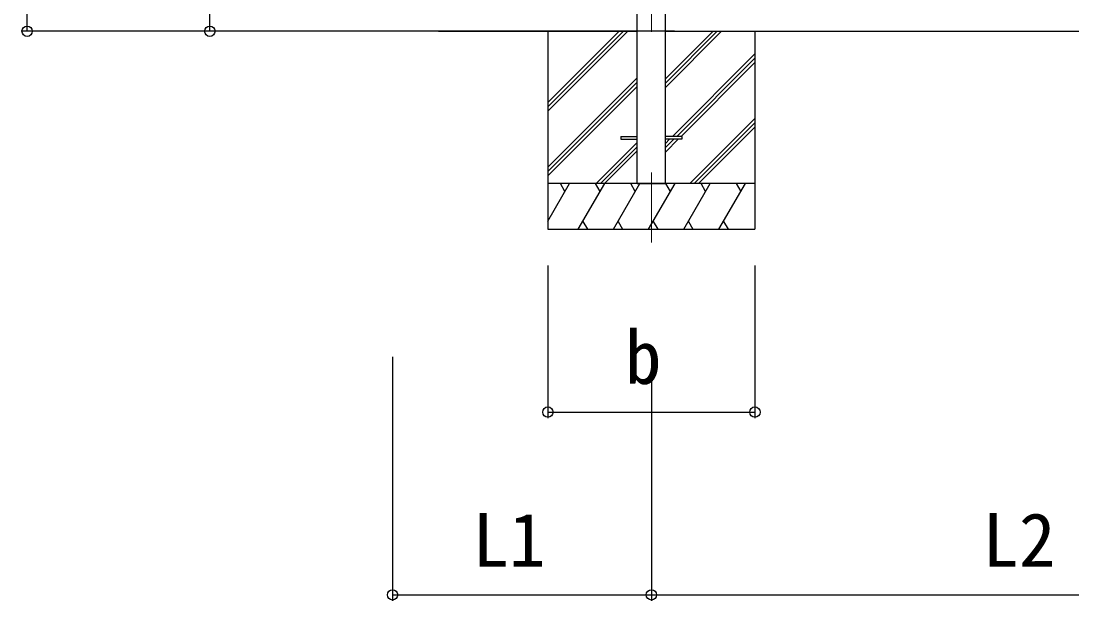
# Model space of a CAD drawing. Units: millimetres, scale not verified. Extents: x -700 to 700, y -1044 to 1038.
# Drawn here: x -252.2 to -79.7, y 359.6 to 454.8 of the extents above; entities that cross this region are included whole.
import ezdxf
from ezdxf.enums import TextEntityAlignment as Align

# ---------------------------------------------------------------- set-up
doc = ezdxf.new("R2010")
doc.units = ezdxf.units.MM
doc.header["$LTSCALE"] = 6
doc.layers.add('0-5_YKK_12', color=2, linetype='Continuous', lineweight=18)
for name, color, linetype in [('0-6_YKK_13', 4, 'Continuous'), ('0-7_YKK_A1', 4, 'Continuous'), ('0-8_YKK_D', 6, 'Continuous')]:
    doc.layers.add(name, color=color, linetype=linetype)
doc.styles.add('ＭＳ ゴシック', font='')
doc.styles.get('ＭＳ ゴシック').set_extended_font_data('MS Gothic')

msp = doc.modelspace()

# ---------------------------------------------------------------- linework, layer by layer
at = {"layer": '0-5_YKK_12'}
for p, q in [((-148.745, 585.621), (-148.745, 453.004)), ((-148.745, 429.935), (-148.745, 418.485))]:
    msp.add_line(p, q, dxfattribs=at)
at = {"layer": '0-6_YKK_13'}
for p, q in [((-153.745, 435.854), (-151.07, 435.854)), ((-143.745, 435.854), (-146.42, 435.854))]:
    msp.add_line(p, q, dxfattribs=at)
for points in [[(-153.745, 435.854), (-153.745, 435.404), (-151.07, 435.404)], [(-143.745, 435.854), (-143.745, 435.404), (-146.42, 435.404)]]:
    msp.add_lwpolyline(points, dxfattribs=at)
at = {"layer": '0-7_YKK_A1'}
for p, q in [((-183.726, 453.129), (-151.07, 453.129)), ((-165.745, 453.129), (-165.745, 420.629)), ((-165.745, 441.43), (-154.046, 453.129)), ((-165.745, 440.723), (-153.339, 453.129)), ((-165.745, 440.015), (-152.632, 453.129)), ((-146.42, 453.129), (-23.729, 453.129)), ((-146.42, 443.922), (-137.213, 453.129)), ((-146.42, 444.629), (-137.92, 453.129)), ((-146.42, 445.336), (-138.627, 453.129)), ((-131.745, 453.129), (-131.745, 420.629)), ((-145.296, 435.854), (-131.745, 449.405)), ((-144.589, 435.854), (-131.745, 448.697)), ((-143.882, 435.854), (-131.745, 447.99)), ((-165.745, 430.823), (-151.07, 445.498)), ((-165.745, 430.116), (-151.07, 444.791)), ((-165.745, 429.409), (-151.07, 444.084)), ((-142.414, 428.129), (-131.745, 438.798)), ((-141.707, 428.129), (-131.745, 438.091)), ((-141, 428.129), (-131.745, 437.384)), ((-157.833, 428.129), (-151.07, 434.891)), ((-146.42, 434.73), (-145.746, 435.404)), ((-146.42, 434.023), (-145.039, 435.404)), ((-146.382, 433.354), (-144.332, 435.404)), ((-157.126, 428.129), (-151.07, 434.184)), ((-156.418, 428.129), (-151.07, 433.477)), ((-131.745, 428.129), (-165.745, 428.129)), ((-165.745, 421.967), (-162.187, 428.129)), ((-162.937, 426.83), (-163.687, 428.129)), ((-160.744, 420.629), (-156.414, 428.129)), ((-157.164, 426.829), (-157.914, 428.129)), ((-154.97, 420.629), (-150.64, 428.129)), ((-151.39, 426.829), (-152.14, 428.129)), ((-149.197, 420.629), (-144.867, 428.129)), ((-145.617, 426.829), (-146.367, 428.129)), ((-143.423, 420.629), (-139.093, 428.129)), ((-139.843, 426.83), (-140.593, 428.129)), ((-137.65, 420.629), (-133.32, 428.129)), ((-134.82, 428.129), (-134.07, 426.83)), ((-131.808, 428.129), (-131.745, 428.191)), ((-159.994, 421.928), (-159.244, 420.629)), ((-154.22, 421.928), (-153.47, 420.629)), ((-148.447, 421.928), (-147.697, 420.629)), ((-142.673, 421.928), (-141.923, 420.629)), ((-136.9, 421.928), (-136.15, 420.629)), ((-165.745, 420.629), (-131.745, 420.629))]:
    msp.add_line(p, q, dxfattribs=at)
for points in [[(-151.07, 428.129), (-146.42, 428.129), (-146.42, 453.129), (-146.42, 584.269)], [(-151.07, 428.129), (-151.07, 453.129), (-151.07, 584.269)]]:
    msp.add_lwpolyline(points, dxfattribs=at)
at = {"layer": '0-8_YKK_D'}
for p, q in [((-251.243, 453.129), (-251.243, 582.399)), ((-221.243, 453.129), (-221.243, 578.129)), ((-185.777, 453.129), (-252.243, 453.129)), ((-144.97, 453.129), (-222.243, 453.129)), ((-165.745, 414.679), (-165.745, 389.629)), ((-131.745, 414.679), (-131.745, 389.629)), ((-191.243, 399.679), (-191.243, 359.629)), ((-148.745, 399.679), (-148.745, 359.629)), ((-148.745, 399.679), (-148.745, 359.629)), ((-165.745, 390.629), (-131.745, 390.629)), ((-191.243, 360.629), (-148.745, 360.629)), ((-148.745, 360.629), (-21.404, 360.629))]:
    msp.add_line(p, q, dxfattribs=at)
for centre in [(-251.243, 453.129), (-221.243, 453.129), (-165.745, 390.629), (-131.745, 390.629), (-191.243, 360.629), (-148.745, 360.629), (-148.745, 360.629)]:
    msp.add_circle(centre, 0.85, dxfattribs=at)

# ---------------------------------------------------------------- texts
at = {"layer": '0-8_YKK_D', "style": 'ＭＳ ゴシック'}
for s, p in [('b', (-153.074, 392.629)), ('L1', (-178.107, 362.629)), ('L2', (-94.381, 362.629))]:
    msp.add_text(s, height=8.798, dxfattribs=at).set_placement(p, align=Align.BOTTOM_LEFT)

doc.saveas('drawing.dxf')
